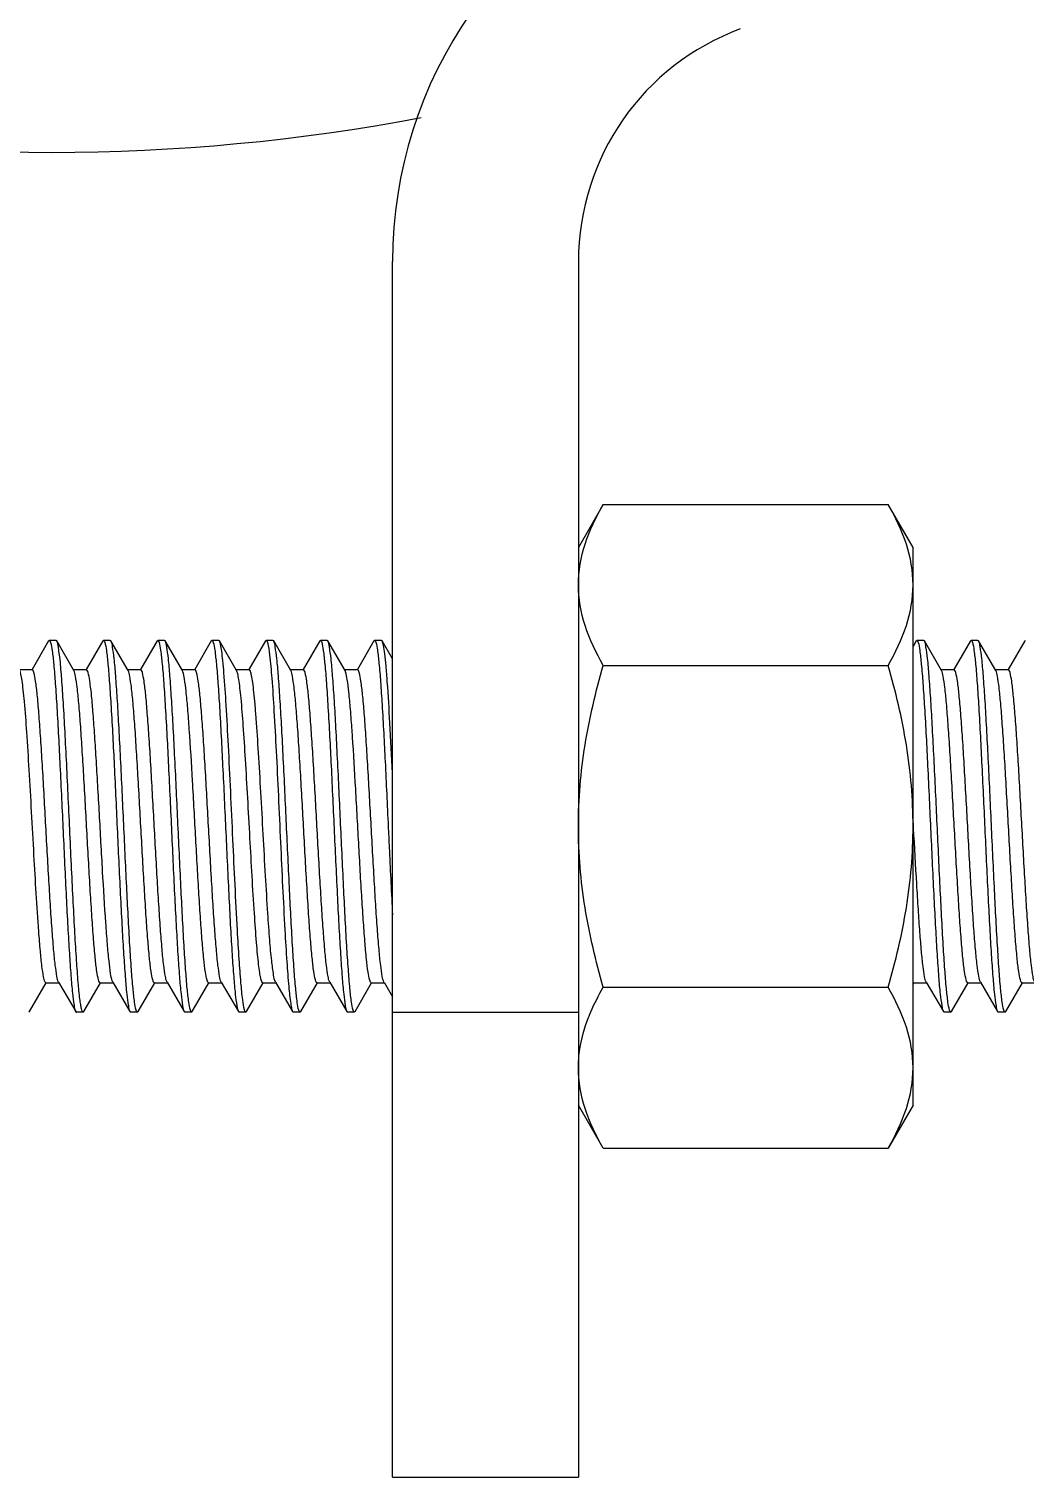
# Model space of a CAD drawing. Extents: x 1382187 to 1725648, y 860327 to 1571294.
# Drawn here: x 1531937 to 1532310, y 1209134 to 1209677 of the extents above; entities that cross this region are included whole.
import ezdxf

# ---------------------------------------------------------------- set-up
doc = ezdxf.new("R2010")
doc.units = 0
doc.header["$LTSCALE"] = 1000
doc.header["$MEASUREMENT"] = 0

msp = doc.modelspace()

# ---------------------------------------------------------------- linework, layer by layer
at = {"linetype": 'Continuous'}
for p, q in [((1532073.38, 1209134.2), (1532073.38, 1209589.89)), ((1532143.07, 1209589.89), (1532143.07, 1209134.2)), ((1532152.41, 1209498.83), (1532143.07, 1209482.66)), ((1532152.41, 1209498.83), (1532259.19, 1209498.83)), ((1532268.53, 1209482.66), (1532259.19, 1209498.83)), ((1532268.53, 1209273.62), (1532268.53, 1209482.66)), ((1531944.46, 1209447.61), (1531944.72, 1209447.83)), ((1531947.26, 1209447.83), (1531944.72, 1209447.83)), ((1531947.26, 1209447.83), (1531944.72, 1209447.83)), ((1531944.72, 1209447.83), (1531944.76, 1209447.83)), ((1531947.52, 1209447.61), (1531947.26, 1209447.83)), ((1531964.79, 1209447.61), (1531965.05, 1209447.83)), ((1531967.59, 1209447.83), (1531965.05, 1209447.83)), ((1531967.59, 1209447.83), (1531965.05, 1209447.83)), ((1531965.05, 1209447.83), (1531965.09, 1209447.83)), ((1531967.85, 1209447.61), (1531967.59, 1209447.83)), ((1531985.12, 1209447.61), (1531985.38, 1209447.83)), ((1531987.92, 1209447.83), (1531985.38, 1209447.83)), ((1531987.92, 1209447.83), (1531985.38, 1209447.83)), ((1531985.38, 1209447.83), (1531985.42, 1209447.83)), ((1531988.18, 1209447.61), (1531987.92, 1209447.83)), ((1532005.45, 1209447.61), (1532005.71, 1209447.83)), ((1532008.25, 1209447.83), (1532005.71, 1209447.83)), ((1532008.25, 1209447.83), (1532005.71, 1209447.83)), ((1532005.71, 1209447.83), (1532005.75, 1209447.83)), ((1532008.51, 1209447.61), (1532008.25, 1209447.83)), ((1532025.78, 1209447.61), (1532026.04, 1209447.83)), ((1532028.58, 1209447.83), (1532026.04, 1209447.83)), ((1532028.58, 1209447.83), (1532026.04, 1209447.83)), ((1532026.04, 1209447.83), (1532026.07, 1209447.83)), ((1532028.84, 1209447.61), (1532028.58, 1209447.83)), ((1532046.1, 1209447.61), (1532046.36, 1209447.83)), ((1532048.9, 1209447.83), (1532046.36, 1209447.83)), ((1532048.9, 1209447.83), (1532046.36, 1209447.83)), ((1532046.36, 1209447.83), (1532046.4, 1209447.83)), ((1532049.16, 1209447.61), (1532048.9, 1209447.83)), ((1532066.43, 1209447.61), (1532066.69, 1209447.83)), ((1532069.23, 1209447.83), (1532066.69, 1209447.83)), ((1532069.23, 1209447.83), (1532066.69, 1209447.83)), ((1532066.69, 1209447.83), (1532066.73, 1209447.83)), ((1532069.49, 1209447.61), (1532069.23, 1209447.83)), ((1532269.71, 1209447.61), (1532269.97, 1209447.83)), ((1532272.51, 1209447.83), (1532269.97, 1209447.83)), ((1532272.51, 1209447.83), (1532269.97, 1209447.83)), ((1532269.97, 1209447.83), (1532270.01, 1209447.83)), ((1532272.77, 1209447.61), (1532272.51, 1209447.83)), ((1532290.04, 1209447.61), (1532290.3, 1209447.83)), ((1532292.84, 1209447.83), (1532290.3, 1209447.83)), ((1532292.84, 1209447.83), (1532290.3, 1209447.83)), ((1532290.3, 1209447.83), (1532290.34, 1209447.83)), ((1532293.1, 1209447.61), (1532292.84, 1209447.83)), ((1532310.37, 1209447.61), (1532310.63, 1209447.83)), ((1531944.46, 1209447.61), (1531938.24, 1209436.86)), ((1531953.94, 1209436.53), (1531947.52, 1209447.61)), ((1531964.79, 1209447.61), (1531958.56, 1209436.86)), ((1531974.27, 1209436.53), (1531967.85, 1209447.61)), ((1531985.12, 1209447.61), (1531978.89, 1209436.86)), ((1531994.6, 1209436.53), (1531988.18, 1209447.61)), ((1532005.45, 1209447.61), (1531999.22, 1209436.86)), ((1532014.93, 1209436.53), (1532008.51, 1209447.61)), ((1532025.78, 1209447.61), (1532019.55, 1209436.86)), ((1532035.26, 1209436.53), (1532028.84, 1209447.61)), ((1532046.1, 1209447.61), (1532039.88, 1209436.86)), ((1532055.58, 1209436.53), (1532049.16, 1209447.61)), ((1532066.43, 1209447.61), (1532060.2, 1209436.86)), ((1532073.38, 1209440.91), (1532069.49, 1209447.61)), ((1532269.71, 1209447.61), (1532268.53, 1209445.56)), ((1532279.19, 1209436.53), (1532272.77, 1209447.61)), ((1532290.04, 1209447.61), (1532283.81, 1209436.86)), ((1532299.52, 1209436.53), (1532293.1, 1209447.61)), ((1532310.37, 1209447.61), (1532304.14, 1209436.86)), ((1532152.41, 1209438.48), (1532259.19, 1209438.48)), ((1531938.35, 1209436.8), (1531933.46, 1209436.8)), ((1531958.68, 1209436.8), (1531953.79, 1209436.8)), ((1531979.01, 1209436.8), (1531974.12, 1209436.8)), ((1531999.34, 1209436.8), (1531994.45, 1209436.8)), ((1531994.8, 1209436.09), (1531994.6, 1209436.53)), ((1532019.66, 1209436.8), (1532014.77, 1209436.8)), ((1532039.99, 1209436.8), (1532035.1, 1209436.8)), ((1532060.32, 1209436.8), (1532055.43, 1209436.8)), ((1532283.93, 1209436.8), (1532279.04, 1209436.8)), ((1532304.26, 1209436.8), (1532299.37, 1209436.8)), ((1532071.78, 1209378.06), (1532071.81, 1209377.33)), ((1532268.68, 1209378.15), (1532268.53, 1209380.98)), ((1532268.72, 1209377.41), (1532268.68, 1209378.15)), ((1531937.36, 1209308.67), (1531943.59, 1209319.41)), ((1531943.47, 1209319.48), (1531943.17, 1209319.74)), ((1531943.47, 1209319.48), (1531948.36, 1209319.48)), ((1531948.21, 1209319.74), (1531954.63, 1209308.67)), ((1531957.69, 1209308.67), (1531963.91, 1209319.41)), ((1531963.8, 1209319.48), (1531968.69, 1209319.48)), ((1531968.54, 1209319.74), (1531974.96, 1209308.67)), ((1531978.02, 1209308.67), (1531984.24, 1209319.41)), ((1531984.13, 1209319.48), (1531989.02, 1209319.48)), ((1531988.86, 1209319.74), (1531995.28, 1209308.67)), ((1531998.34, 1209308.67), (1532004.57, 1209319.41)), ((1532004.46, 1209319.48), (1532009.35, 1209319.48)), ((1532009.19, 1209319.74), (1532015.61, 1209308.67)), ((1532018.67, 1209308.67), (1532024.9, 1209319.41)), ((1532024.78, 1209319.48), (1532029.67, 1209319.48)), ((1532029.52, 1209319.74), (1532035.94, 1209308.67)), ((1532039, 1209308.67), (1532045.23, 1209319.41)), ((1532045.11, 1209319.48), (1532050, 1209319.48)), ((1532049.85, 1209319.74), (1532056.27, 1209308.67)), ((1532059.33, 1209308.67), (1532065.55, 1209319.41)), ((1532065.44, 1209319.48), (1532070.33, 1209319.48)), ((1532070.18, 1209319.74), (1532070.33, 1209319.48)), ((1532070.33, 1209319.48), (1532073.38, 1209314.22)), ((1532152.41, 1209317.79), (1532259.19, 1209317.79)), ((1532268.53, 1209318.88), (1532268.83, 1209319.41)), ((1532268.72, 1209319.48), (1532273.61, 1209319.48)), ((1532273.46, 1209319.74), (1532279.88, 1209308.67)), ((1532282.94, 1209308.67), (1532289.16, 1209319.41)), ((1532289.05, 1209319.48), (1532293.94, 1209319.48)), ((1532293.78, 1209319.74), (1532300.2, 1209308.67)), ((1532303.26, 1209308.67), (1532309.49, 1209319.41)), ((1532309.38, 1209319.48), (1532314.27, 1209319.48)), ((1531937.36, 1209308.67), (1531937.1, 1209308.44)), ((1531954.58, 1209308.75), (1531954.63, 1209308.67)), ((1531954.63, 1209308.67), (1531954.73, 1209308.52)), ((1531957.43, 1209308.44), (1531954.89, 1209308.44)), ((1531957.69, 1209308.67), (1531957.43, 1209308.44)), ((1531974.96, 1209308.67), (1531975.22, 1209308.44)), ((1531977.76, 1209308.44), (1531975.22, 1209308.44)), ((1531977.76, 1209308.44), (1531975.22, 1209308.44)), ((1531977.76, 1209308.44), (1531977.72, 1209308.45)), ((1531978.02, 1209308.67), (1531977.76, 1209308.44)), ((1531995.28, 1209308.67), (1531995.54, 1209308.44)), ((1531998.08, 1209308.44), (1531995.54, 1209308.44)), ((1531998.08, 1209308.44), (1531995.54, 1209308.44)), ((1531998.08, 1209308.44), (1531998.05, 1209308.45)), ((1531998.34, 1209308.67), (1531998.08, 1209308.44)), ((1532015.61, 1209308.67), (1532015.87, 1209308.44)), ((1532018.41, 1209308.44), (1532015.87, 1209308.44)), ((1532018.41, 1209308.44), (1532015.87, 1209308.44)), ((1532018.67, 1209308.67), (1532018.41, 1209308.44)), ((1532035.94, 1209308.67), (1532036.2, 1209308.44)), ((1532038.74, 1209308.44), (1532036.2, 1209308.44)), ((1532038.74, 1209308.44), (1532036.2, 1209308.44)), ((1532038.74, 1209308.44), (1532038.7, 1209308.45)), ((1532039, 1209308.67), (1532038.74, 1209308.44)), ((1532056.27, 1209308.67), (1532056.53, 1209308.44)), ((1532059.07, 1209308.44), (1532056.53, 1209308.44)), ((1532059.07, 1209308.44), (1532056.53, 1209308.44)), ((1532059.07, 1209308.44), (1532059.03, 1209308.45)), ((1532059.33, 1209308.67), (1532059.07, 1209308.44)), ((1532073.38, 1209308.44), (1532143.07, 1209308.44)), ((1532279.88, 1209308.67), (1532280.14, 1209308.44)), ((1532282.68, 1209308.44), (1532280.14, 1209308.44)), ((1532282.68, 1209308.44), (1532280.14, 1209308.44)), ((1532282.68, 1209308.44), (1532282.64, 1209308.45)), ((1532282.94, 1209308.67), (1532282.68, 1209308.44)), ((1532300.2, 1209308.67), (1532300.46, 1209308.44)), ((1532303, 1209308.44), (1532300.46, 1209308.44)), ((1532303, 1209308.44), (1532300.46, 1209308.44)), ((1532303, 1209308.44), (1532302.97, 1209308.45)), ((1532303.26, 1209308.67), (1532303, 1209308.44)), ((1532152.41, 1209257.45), (1532143.07, 1209273.62)), ((1532268.53, 1209273.62), (1532259.19, 1209257.45)), ((1532152.41, 1209257.45), (1532259.19, 1209257.45)), ((1532073.38, 1209134.2), (1532143.07, 1209134.2))]:
    msp.add_line(p, q, dxfattribs=at)
for centre, radius, start, end in [((1532236, 1209589.89), 162.62, 110.3175, 180), ((1532236, 1209589.89), 92.93, 110.3175, 180), ((1531945.6, 1210374.21), 743.42, 259.26191, 280.73809)]:
    msp.add_arc(centre, radius, start, end, dxfattribs=at)
for points, knots in [([(1532143.07, 1209468.65), (1532143.07, 1209473.81), (1532145, 1209484.47), (1532149.67, 1209494.09), (1532152.41, 1209498.83)], [0, 0, 0, 0, 0.485069, 1, 1, 1, 1]), ([(1532268.53, 1209468.65), (1532268.53, 1209473.81), (1532266.6, 1209484.47), (1532261.92, 1209494.09), (1532259.19, 1209498.83)], [0, 0, 0, 0, 0.485069, 1, 1, 1, 1]), ([(1532152.41, 1209438.48), (1532149.67, 1209443.22), (1532145, 1209452.84), (1532143.07, 1209463.5), (1532143.07, 1209468.65)], [0, 0, 0, 0, 0.514931, 1, 1, 1, 1]), ([(1532259.19, 1209438.48), (1532261.92, 1209443.22), (1532266.6, 1209452.84), (1532268.53, 1209463.5), (1532268.53, 1209468.65)], [0, 0, 0, 0, 0.514931, 1, 1, 1, 1]), ([(1531944.76, 1209447.83), (1531944.81, 1209447.82), (1531945.07, 1209447.61), (1531945.14, 1209447.27), (1531945.22, 1209447.01)], [0, 0, 0, 0, 0.142412, 1, 1, 1, 1]), ([(1531965.09, 1209447.83), (1531965.13, 1209447.82), (1531965.37, 1209447.63), (1531965.45, 1209447.32), (1531965.53, 1209447.09)], [0, 0, 0, 0, 0.146004, 1, 1, 1, 1]), ([(1531985.42, 1209447.83), (1531985.46, 1209447.82), (1531985.7, 1209447.64), (1531985.77, 1209447.34), (1531985.85, 1209447.1)], [0, 0, 0, 0, 0.146788, 1, 1, 1, 1]), ([(1532005.75, 1209447.83), (1532005.79, 1209447.82), (1532006.03, 1209447.64), (1532006.1, 1209447.33), (1532006.18, 1209447.1)], [0, 0, 0, 0, 0.146706, 1, 1, 1, 1]), ([(1532026.07, 1209447.83), (1532026.12, 1209447.82), (1532026.35, 1209447.64), (1532026.43, 1209447.33), (1532026.51, 1209447.1)], [0, 0, 0, 0, 0.14666, 1, 1, 1, 1]), ([(1532046.4, 1209447.83), (1532046.44, 1209447.82), (1532046.69, 1209447.63), (1532046.76, 1209447.33), (1532046.84, 1209447.09)], [0, 0, 0, 0, 0.146034, 1, 1, 1, 1]), ([(1532066.73, 1209447.83), (1532066.77, 1209447.82), (1532067.01, 1209447.64), (1532067.08, 1209447.34), (1532067.16, 1209447.11)], [0, 0, 0, 0, 0.147008, 1, 1, 1, 1]), ([(1532270.01, 1209447.83), (1532270.05, 1209447.82), (1532270.29, 1209447.63), (1532270.37, 1209447.33), (1532270.44, 1209447.09)], [0, 0, 0, 0, 0.14607, 1, 1, 1, 1]), ([(1532290.34, 1209447.83), (1532290.38, 1209447.82), (1532290.62, 1209447.63), (1532290.69, 1209447.33), (1532290.77, 1209447.1)], [0, 0, 0, 0, 0.146483, 1, 1, 1, 1]), ([(1531945.22, 1209447.01), (1531945.52, 1209446.03), (1531945.92, 1209443.27), (1531946.49, 1209438.14), (1531947.03, 1209431.04), (1531947.85, 1209418.41), (1531948.8, 1209399.89), (1531949.9, 1209376.17), (1531950.83, 1209356.02), (1531951.62, 1209340.82), (1531952.19, 1209331), (1531952.77, 1209322.73), (1531953.29, 1209316.23), (1531953.88, 1209311.8), (1531954.23, 1209309.47), (1531954.58, 1209308.75)], [0, 0, 0, 0, 0.022323, 0.059966, 0.111809, 0.176196, 0.333935, 0.512859, 0.689876, 0.770433, 0.84213, 0.902644, 0.950025, 0.982776, 1, 1, 1, 1]), ([(1531957.43, 1209308.44), (1531957.28, 1209308.44), (1531956.99, 1209308.98), (1531956.76, 1209309.87), (1531956.45, 1209311.5), (1531956.01, 1209314.77), (1531955.48, 1209320.32), (1531954.89, 1209328.48), (1531954.29, 1209338.46), (1531953.69, 1209349.89), (1531953.08, 1209362.34), (1531952.47, 1209375.38), (1531951.87, 1209388.51), (1531951.26, 1209401.26), (1531950.65, 1209413.17), (1531950.06, 1209423.81), (1531949.44, 1209432.76), (1531948.91, 1209439.77), (1531948.25, 1209444.44), (1531947.93, 1209446.91), (1531947.52, 1209447.61)], [0, 0, 0, 0, 0.003179, 0.010349, 0.021865, 0.037693, 0.081777, 0.141086, 0.21349, 0.29637, 0.38671, 0.481216, 0.576446, 0.66894, 0.755331, 0.832471, 0.897559, 0.948248, 0.982744, 1, 1, 1, 1]), ([(1531965.53, 1209447.09), (1531965.83, 1209446.12), (1531966.23, 1209443.39), (1531966.8, 1209438.28), (1531967.35, 1209431.17), (1531968.18, 1209418.46), (1531969.13, 1209399.82), (1531970.24, 1209375.94), (1531971.18, 1209355.65), (1531971.98, 1209340.39), (1531972.54, 1209330.56), (1531973.13, 1209322.32), (1531973.64, 1209315.88), (1531974.26, 1209311.58), (1531974.58, 1209309.31), (1531974.96, 1209308.67)], [0, 0, 0, 0, 0.021904, 0.059356, 0.111234, 0.175859, 0.334521, 0.514585, 0.692487, 0.773246, 0.844913, 0.905138, 0.951952, 0.983857, 1, 1, 1, 1]), ([(1531977.28, 1209309.18), (1531976.98, 1209310.15), (1531976.58, 1209312.88), (1531976.01, 1209317.99), (1531975.46, 1209325.1), (1531974.63, 1209337.8), (1531973.68, 1209356.45), (1531972.57, 1209380.33), (1531971.63, 1209400.62), (1531970.83, 1209415.89), (1531970.26, 1209425.72), (1531969.68, 1209433.96), (1531969.16, 1209440.39), (1531968.55, 1209444.69), (1531968.23, 1209446.96), (1531967.85, 1209447.61)], [0, 0, 0, 0, 0.021888, 0.059328, 0.111196, 0.175814, 0.334474, 0.514547, 0.692462, 0.773228, 0.844902, 0.905131, 0.951948, 0.983856, 1, 1, 1, 1]), ([(1531985.85, 1209447.1), (1531986.16, 1209446.14), (1531986.56, 1209443.42), (1531987.13, 1209438.32), (1531987.68, 1209431.22), (1531988.5, 1209418.52), (1531989.45, 1209399.87), (1531990.56, 1209375.98), (1531991.5, 1209355.69), (1531992.3, 1209340.41), (1531992.87, 1209330.57), (1531993.46, 1209322.33), (1531993.97, 1209315.89), (1531994.59, 1209311.59), (1531994.91, 1209309.31), (1531995.28, 1209308.67)], [0, 0, 0, 0, 0.021788, 0.059148, 0.110955, 0.175533, 0.334174, 0.514296, 0.692285, 0.773094, 0.844811, 0.905077, 0.951921, 0.983848, 1, 1, 1, 1]), ([(1531997.61, 1209309.18), (1531997.3, 1209310.15), (1531996.9, 1209312.88), (1531996.33, 1209317.99), (1531995.78, 1209325.09), (1531994.96, 1209337.8), (1531994.01, 1209356.44), (1531992.9, 1209380.33), (1531991.96, 1209400.61), (1531991.16, 1209415.88), (1531990.59, 1209425.71), (1531990.01, 1209433.95), (1531989.49, 1209440.39), (1531988.88, 1209444.69), (1531988.55, 1209446.96), (1531988.18, 1209447.61)], [0, 0, 0, 0, 0.021877, 0.059311, 0.111175, 0.175792, 0.334445, 0.514524, 0.692444, 0.773209, 0.844887, 0.905122, 0.951945, 0.983855, 1, 1, 1, 1]), ([(1532006.18, 1209447.1), (1532006.49, 1209446.14), (1532006.88, 1209443.41), (1532007.45, 1209438.32), (1532008, 1209431.22), (1532008.83, 1209418.51), (1532009.78, 1209399.87), (1532010.89, 1209375.98), (1532011.83, 1209355.68), (1532012.63, 1209340.41), (1532013.2, 1209330.57), (1532013.78, 1209322.33), (1532014.3, 1209315.89), (1532014.91, 1209311.59), (1532015.24, 1209309.31), (1532015.61, 1209308.67)], [0, 0, 0, 0, 0.0218, 0.059172, 0.110989, 0.175574, 0.334211, 0.514328, 0.692305, 0.773106, 0.844818, 0.905082, 0.951925, 0.983849, 1, 1, 1, 1]), ([(1532015.25, 1209339.24), (1532014.61, 1209350.54), (1532013.81, 1209367.87), (1532012.74, 1209390.93), (1532011.93, 1209407.73), (1532011.12, 1209422.53), (1532010.42, 1209433.15), (1532009.82, 1209439.9), (1532009.43, 1209443.48), (1532009.02, 1209445.92), (1532008.74, 1209447.21), (1532008.51, 1209447.61)], [0, 0, 0, 0, 0.31261, 0.479025, 0.637331, 0.776893, 0.888349, 0.931124, 0.964281, 0.987309, 1, 1, 1, 1]), ([(1532026.51, 1209447.1), (1532026.99, 1209445.59), (1532027.47, 1209441.05), (1532028.29, 1209432.49), (1532029.02, 1209420.45), (1532029.82, 1209405.76), (1532030.6, 1209389.31), (1532031.64, 1209366.94), (1532032.42, 1209350.17), (1532033.03, 1209339.24)], [0, 0, 0, 0, 0.04411, 0.125541, 0.239358, 0.37843, 0.533993, 0.696234, 1, 1, 1, 1]), ([(1532038.27, 1209309.17), (1532037.96, 1209310.13), (1532037.56, 1209312.85), (1532036.99, 1209317.95), (1532036.44, 1209325.05), (1532035.62, 1209337.74), (1532034.67, 1209356.39), (1532033.56, 1209380.28), (1532032.62, 1209400.58), (1532031.82, 1209415.86), (1532031.25, 1209425.7), (1532030.66, 1209433.94), (1532030.15, 1209440.39), (1532029.53, 1209444.69), (1532029.21, 1209446.96), (1532028.84, 1209447.61)], [0, 0, 0, 0, 0.02177, 0.059115, 0.110912, 0.175482, 0.334119, 0.514249, 0.692251, 0.773068, 0.844793, 0.905066, 0.951916, 0.983846, 1, 1, 1, 1]), ([(1532046.84, 1209447.09), (1532047.14, 1209446.12), (1532047.54, 1209443.39), (1532048.11, 1209438.28), (1532048.66, 1209431.17), (1532049.49, 1209418.47), (1532050.44, 1209399.82), (1532051.55, 1209375.94), (1532052.49, 1209355.65), (1532053.29, 1209340.39), (1532053.86, 1209330.56), (1532054.44, 1209322.32), (1532054.96, 1209315.88), (1532055.57, 1209311.58), (1532055.89, 1209309.31), (1532056.27, 1209308.67)], [0, 0, 0, 0, 0.021899, 0.059349, 0.111223, 0.175847, 0.334508, 0.514576, 0.692482, 0.773242, 0.844912, 0.905137, 0.951951, 0.983857, 1, 1, 1, 1]), ([(1532058.59, 1209309.19), (1532058.29, 1209310.15), (1532057.89, 1209312.89), (1532057.32, 1209318), (1532056.77, 1209325.11), (1532055.94, 1209337.81), (1532054.99, 1209356.46), (1532053.88, 1209380.34), (1532052.94, 1209400.62), (1532052.14, 1209415.89), (1532051.58, 1209425.72), (1532050.99, 1209433.96), (1532050.48, 1209440.39), (1532049.86, 1209444.69), (1532049.54, 1209446.96), (1532049.16, 1209447.61)], [0, 0, 0, 0, 0.02191, 0.059368, 0.111249, 0.175876, 0.33454, 0.514602, 0.692499, 0.773255, 0.84492, 0.905142, 0.951954, 0.983858, 1, 1, 1, 1]), ([(1532067.16, 1209447.11), (1532067.46, 1209446.18), (1532067.85, 1209443.54), (1532068.41, 1209438.62), (1532068.95, 1209431.77), (1532069.76, 1209419.49), (1532070.69, 1209401.4), (1532071.4, 1209386.18), (1532071.78, 1209378.06)], [0, 0, 0, 0, 0.042374, 0.114709, 0.214932, 0.339935, 0.647912, 1, 1, 1, 1]), ([(1532073.38, 1209398.06), (1532073.07, 1209404.35), (1532072.49, 1209415.76), (1532071.7, 1209429.17), (1532071, 1209437.8), (1532070.56, 1209442.39), (1532070.08, 1209445.48), (1532069.77, 1209447.12), (1532069.49, 1209447.61)], [0, 0, 0, 0, 0.379459, 0.689334, 0.809279, 0.902185, 0.96608, 1, 1, 1, 1]), ([(1532270.44, 1209447.09), (1532270.75, 1209446.12), (1532271.15, 1209443.39), (1532271.72, 1209438.28), (1532272.27, 1209431.17), (1532273.1, 1209418.47), (1532274.05, 1209399.82), (1532275.15, 1209375.94), (1532276.1, 1209355.65), (1532276.9, 1209340.39), (1532277.46, 1209330.56), (1532278.05, 1209322.32), (1532278.56, 1209315.88), (1532279.18, 1209311.58), (1532279.5, 1209309.31), (1532279.88, 1209308.67)], [0, 0, 0, 0, 0.021893, 0.059338, 0.11121, 0.175832, 0.33449, 0.514559, 0.692469, 0.77323, 0.844901, 0.90513, 0.951948, 0.983856, 1, 1, 1, 1]), ([(1532282.2, 1209309.18), (1532281.9, 1209310.15), (1532281.5, 1209312.88), (1532280.93, 1209317.98), (1532280.38, 1209325.09), (1532279.55, 1209337.79), (1532278.6, 1209356.44), (1532277.49, 1209380.33), (1532276.55, 1209400.61), (1532275.75, 1209415.88), (1532275.18, 1209425.71), (1532274.6, 1209433.95), (1532274.08, 1209440.39), (1532273.47, 1209444.69), (1532273.15, 1209446.96), (1532272.77, 1209447.61)], [0, 0, 0, 0, 0.02187, 0.059297, 0.111154, 0.175764, 0.334422, 0.514507, 0.692435, 0.773208, 0.844889, 0.905123, 0.951944, 0.983855, 1, 1, 1, 1]), ([(1532290.77, 1209447.1), (1532291.08, 1209446.13), (1532291.48, 1209443.4), (1532292.05, 1209438.31), (1532292.6, 1209431.2), (1532293.42, 1209418.5), (1532294.37, 1209399.85), (1532295.48, 1209375.96), (1532296.42, 1209355.67), (1532297.22, 1209340.4), (1532297.79, 1209330.57), (1532298.38, 1209322.32), (1532298.89, 1209315.88), (1532299.51, 1209311.59), (1532299.83, 1209309.31), (1532300.2, 1209308.67)], [0, 0, 0, 0, 0.021833, 0.05923, 0.111064, 0.175659, 0.33431, 0.514413, 0.692368, 0.773157, 0.844855, 0.905103, 0.951934, 0.983852, 1, 1, 1, 1]), ([(1532302.53, 1209309.19), (1532302.22, 1209310.15), (1532301.82, 1209312.89), (1532301.25, 1209317.99), (1532300.7, 1209325.1), (1532299.88, 1209337.8), (1532298.93, 1209356.45), (1532297.82, 1209380.33), (1532296.88, 1209400.62), (1532296.08, 1209415.88), (1532295.51, 1209425.71), (1532294.93, 1209433.96), (1532294.41, 1209440.39), (1532293.8, 1209444.69), (1532293.47, 1209446.96), (1532293.1, 1209447.61)], [0, 0, 0, 0, 0.02189, 0.059333, 0.111204, 0.175825, 0.334482, 0.514553, 0.692464, 0.773225, 0.844897, 0.905128, 0.951947, 0.983856, 1, 1, 1, 1]), ([(1532143.07, 1209378.14), (1532143.07, 1209388.34), (1532144.85, 1209408.77), (1532149.58, 1209428.68), (1532152.41, 1209438.48)], [0, 0, 0, 0, 0.499896, 1, 1, 1, 1]), ([(1532268.53, 1209378.14), (1532268.53, 1209388.34), (1532266.74, 1209408.77), (1532262.02, 1209428.68), (1532259.19, 1209438.48)], [0, 0, 0, 0, 0.499896, 1, 1, 1, 1]), ([(1531943.17, 1209319.74), (1531942.81, 1209320.34), (1531942.45, 1209322.39), (1531941.85, 1209326.23), (1531941.31, 1209331.9), (1531940.19, 1209345.77), (1531939.22, 1209363.18), (1531938.1, 1209383.39), (1531937.24, 1209398.74), (1531936.39, 1209412.53), (1531935.65, 1209422.55), (1531935.01, 1209429), (1531934.59, 1209432.46), (1531934.16, 1209434.85), (1531933.85, 1209436.13), (1531933.62, 1209436.53)], [0, 0, 0, 0, 0.017852, 0.051664, 0.100534, 0.162875, 0.407985, 0.545976, 0.68048, 0.801297, 0.899285, 0.937334, 0.967097, 0.988058, 1, 1, 1, 1]), ([(1531948.21, 1209319.74), (1531947.84, 1209320.37), (1531947.47, 1209322.53), (1531946.85, 1209326.58), (1531946.3, 1209332.57), (1531945.69, 1209340.16), (1531945.1, 1209349.14), (1531944.27, 1209362.87), (1531943.48, 1209377.26), (1531942.68, 1209391.79), (1531942.08, 1209402.2), (1531941.47, 1209411.75), (1531940.88, 1209420.07), (1531940.28, 1209426.91), (1531939.73, 1209431.92), (1531939.18, 1209435.03), (1531938.78, 1209436.38), (1531938.49, 1209436.8), (1531938.35, 1209436.8)], [0, 0, 0, 0, 0.018628, 0.054185, 0.105638, 0.171201, 0.248536, 0.334866, 0.521871, 0.615806, 0.705504, 0.787737, 0.859546, 0.918359, 0.962097, 0.989304, 0.996544, 1, 1, 1, 1]), ([(1531963.8, 1209319.48), (1531963.66, 1209319.48), (1531963.37, 1209319.89), (1531962.97, 1209321.24), (1531962.43, 1209324.35), (1531961.87, 1209329.36), (1531961.27, 1209336.19), (1531960.68, 1209344.52), (1531960.08, 1209354.06), (1531959.47, 1209364.47), (1531958.67, 1209378.99), (1531957.88, 1209393.38), (1531957.06, 1209407.11), (1531956.46, 1209416.09), (1531955.85, 1209423.69), (1531955.3, 1209429.68), (1531954.68, 1209433.74), (1531954.31, 1209435.9), (1531953.94, 1209436.53)], [0, 0, 0, 0, 0.003455, 0.010692, 0.037889, 0.081612, 0.140406, 0.212191, 0.294399, 0.384075, 0.477989, 0.664972, 0.751304, 0.82865, 0.894235, 0.945722, 0.98132, 1, 1, 1, 1]), ([(1531968.33, 1209320.23), (1531968.02, 1209321.11), (1531967.6, 1209323.59), (1531967.02, 1209328.18), (1531966.46, 1209334.51), (1531965.62, 1209345.71), (1531964.65, 1209361.99), (1531963.71, 1209379.21), (1531962.92, 1209393.4), (1531962.32, 1209403.5), (1531961.73, 1209412.73), (1531961.15, 1209420.75), (1531960.57, 1209427.32), (1531960.03, 1209432.13), (1531959.49, 1209435.11), (1531959.1, 1209436.4), (1531958.81, 1209436.8), (1531958.68, 1209436.8)], [0, 0, 0, 0, 0.023905, 0.063882, 0.118695, 0.186499, 0.351414, 0.536115, 0.627999, 0.715327, 0.79509, 0.864539, 0.921297, 0.963445, 0.989649, 0.996636, 1, 1, 1, 1]), ([(1531984.13, 1209319.48), (1531983.99, 1209319.48), (1531983.7, 1209319.89), (1531983.29, 1209321.24), (1531982.75, 1209324.35), (1531982.2, 1209329.36), (1531981.6, 1209336.19), (1531981.01, 1209344.52), (1531980.41, 1209354.06), (1531979.8, 1209364.47), (1531979, 1209378.99), (1531978.21, 1209393.38), (1531977.38, 1209407.11), (1531976.79, 1209416.09), (1531976.18, 1209423.69), (1531975.63, 1209429.68), (1531975.01, 1209433.74), (1531974.64, 1209435.9), (1531974.27, 1209436.53)], [0, 0, 0, 0, 0.003456, 0.010693, 0.037891, 0.081614, 0.140408, 0.212193, 0.2944, 0.384075, 0.47799, 0.664974, 0.751306, 0.828653, 0.894237, 0.945723, 0.981321, 1, 1, 1, 1]), ([(1531988.86, 1209319.74), (1531988.5, 1209320.38), (1531988.13, 1209322.53), (1531987.51, 1209326.6), (1531986.95, 1209332.58), (1531986.35, 1209340.18), (1531985.75, 1209349.16), (1531984.92, 1209362.89), (1531984.14, 1209377.28), (1531983.33, 1209391.8), (1531982.73, 1209402.21), (1531982.13, 1209411.76), (1531981.53, 1209420.08), (1531980.94, 1209426.91), (1531980.38, 1209431.93), (1531979.84, 1209435.04), (1531979.44, 1209436.38), (1531979.14, 1209436.8), (1531979.01, 1209436.8)], [0, 0, 0, 0, 0.018679, 0.054277, 0.105763, 0.171347, 0.248694, 0.335027, 0.52201, 0.615925, 0.7056, 0.787807, 0.859592, 0.918386, 0.962109, 0.989307, 0.996544, 1, 1, 1, 1]), ([(1532004.46, 1209319.48), (1532004.32, 1209319.48), (1532004.03, 1209319.87), (1532003.64, 1209321.17), (1532003.11, 1209324.16), (1532002.57, 1209328.98), (1532001.98, 1209335.57), (1532001.4, 1209343.61), (1532000.81, 1209352.85), (1532000.21, 1209362.97), (1531999.42, 1209377.19), (1531998.48, 1209394.42), (1531997.51, 1209410.71), (1531996.67, 1209421.89), (1531996.1, 1209428.2), (1531995.52, 1209432.76), (1531995.1, 1209435.22), (1531994.8, 1209436.09)], [0, 0, 0, 0, 0.00337, 0.010373, 0.036639, 0.078887, 0.135774, 0.205372, 0.28529, 0.372768, 0.464782, 0.64963, 0.814469, 0.882133, 0.936734, 0.976432, 1, 1, 1, 1]), ([(1532009.19, 1209319.74), (1532008.82, 1209320.38), (1532008.45, 1209322.53), (1532007.83, 1209326.6), (1532007.28, 1209332.58), (1532006.68, 1209340.18), (1532006.08, 1209349.16), (1532005.25, 1209362.89), (1532004.47, 1209377.28), (1532003.66, 1209391.8), (1532003.06, 1209402.21), (1532002.46, 1209411.76), (1532001.86, 1209420.08), (1532001.26, 1209426.91), (1532000.71, 1209431.93), (1532000.17, 1209435.04), (1531999.77, 1209436.38), (1531999.47, 1209436.8), (1531999.34, 1209436.8)], [0, 0, 0, 0, 0.01868, 0.054279, 0.105765, 0.17135, 0.248696, 0.335029, 0.522011, 0.615925, 0.705601, 0.787809, 0.859595, 0.918388, 0.962111, 0.989308, 0.996545, 1, 1, 1, 1]), ([(1532021.62, 1209345.4), (1532020.99, 1209354.84), (1532020.19, 1209369.32), (1532019.13, 1209388.59), (1532018.32, 1209402.66), (1532017.52, 1209415.1), (1532016.83, 1209424.07), (1532016.23, 1209429.8), (1532015.84, 1209432.88), (1532015.43, 1209435.02), (1532015.14, 1209436.16), (1532014.93, 1209436.53)], [0, 0, 0, 0, 0.310342, 0.475677, 0.633257, 0.772654, 0.88467, 0.928035, 0.961992, 0.986043, 1, 1, 1, 1]), ([(1532026.66, 1209345.4), (1532026.35, 1209350.13), (1532025.75, 1209360.03), (1532024.91, 1209375.2), (1532024.06, 1209390.57), (1532023.22, 1209405.05), (1532022.49, 1209416.06), (1532021.89, 1209423.62), (1532021.46, 1209428.14), (1532021.05, 1209431.69), (1532020.61, 1209434.41), (1532020.28, 1209435.85), (1532019.89, 1209436.8), (1532019.66, 1209436.8)], [0, 0, 0, 0, 0.154792, 0.324211, 0.496022, 0.657766, 0.797744, 0.856333, 0.905865, 0.945463, 0.974462, 0.992476, 1, 1, 1, 1]), ([(1532045.11, 1209319.48), (1532044.98, 1209319.48), (1532044.68, 1209319.89), (1532044.28, 1209321.24), (1532043.74, 1209324.35), (1532043.18, 1209329.36), (1532042.59, 1209336.19), (1532041.99, 1209344.52), (1532041.39, 1209354.06), (1532040.79, 1209364.47), (1532039.98, 1209378.99), (1532039.2, 1209393.38), (1532038.37, 1209407.11), (1532037.77, 1209416.09), (1532037.17, 1209423.69), (1532036.61, 1209429.68), (1532035.99, 1209433.74), (1532035.62, 1209435.9), (1532035.26, 1209436.53)], [0, 0, 0, 0, 0.003456, 0.010693, 0.037891, 0.081614, 0.140408, 0.212193, 0.2944, 0.384075, 0.47799, 0.664973, 0.751306, 0.828653, 0.894237, 0.945723, 0.981321, 1, 1, 1, 1]), ([(1532049.85, 1209319.74), (1532049.48, 1209320.38), (1532049.11, 1209322.53), (1532048.49, 1209326.6), (1532047.94, 1209332.58), (1532047.33, 1209340.18), (1532046.74, 1209349.16), (1532045.91, 1209362.89), (1532045.12, 1209377.28), (1532044.32, 1209391.8), (1532043.71, 1209402.21), (1532043.11, 1209411.76), (1532042.52, 1209420.08), (1532041.92, 1209426.91), (1532041.37, 1209431.93), (1532040.82, 1209435.04), (1532040.42, 1209436.38), (1532040.13, 1209436.8), (1532039.99, 1209436.8)], [0, 0, 0, 0, 0.018679, 0.054277, 0.105763, 0.171347, 0.248694, 0.335026, 0.52201, 0.615925, 0.7056, 0.787807, 0.859592, 0.918386, 0.962109, 0.989307, 0.996544, 1, 1, 1, 1]), ([(1532065.44, 1209319.48), (1532065.31, 1209319.48), (1532065.02, 1209319.87), (1532064.63, 1209321.16), (1532064.1, 1209324.12), (1532063.56, 1209328.92), (1532062.97, 1209335.46), (1532062.39, 1209343.45), (1532061.8, 1209352.65), (1532061.21, 1209362.72), (1532060.42, 1209376.88), (1532059.48, 1209394.08), (1532058.51, 1209410.35), (1532057.68, 1209421.57), (1532057.11, 1209427.93), (1532056.53, 1209432.57), (1532056.11, 1209435.08), (1532055.81, 1209435.99)], [0, 0, 0, 0, 0.003356, 0.010319, 0.036431, 0.078432, 0.135001, 0.204233, 0.283766, 0.370875, 0.462568, 0.647052, 0.812078, 0.880087, 0.935211, 0.975599, 1, 1, 1, 1]), ([(1532070.18, 1209319.74), (1532069.81, 1209320.38), (1532069.44, 1209322.53), (1532068.82, 1209326.6), (1532068.27, 1209332.58), (1532067.66, 1209340.18), (1532067.06, 1209349.16), (1532066.24, 1209362.89), (1532065.45, 1209377.28), (1532064.65, 1209391.8), (1532064.04, 1209402.21), (1532063.44, 1209411.76), (1532062.85, 1209420.08), (1532062.25, 1209426.91), (1532061.69, 1209431.93), (1532061.15, 1209435.04), (1532060.75, 1209436.38), (1532060.46, 1209436.8), (1532060.32, 1209436.8)], [0, 0, 0, 0, 0.018679, 0.054278, 0.105765, 0.17135, 0.248696, 0.335028, 0.522011, 0.615925, 0.705601, 0.787809, 0.859594, 0.918388, 0.962111, 0.989308, 0.996544, 1, 1, 1, 1]), ([(1532289.05, 1209319.48), (1532288.91, 1209319.48), (1532288.62, 1209319.89), (1532288.21, 1209321.24), (1532287.67, 1209324.35), (1532287.12, 1209329.36), (1532286.52, 1209336.19), (1532285.93, 1209344.52), (1532285.33, 1209354.06), (1532284.72, 1209364.47), (1532283.92, 1209378.99), (1532283.13, 1209393.38), (1532282.3, 1209407.11), (1532281.71, 1209416.09), (1532281.1, 1209423.69), (1532280.55, 1209429.68), (1532279.93, 1209433.74), (1532279.56, 1209435.9), (1532279.19, 1209436.53)], [0, 0, 0, 0, 0.003456, 0.010692, 0.037889, 0.081613, 0.140406, 0.212192, 0.2944, 0.384075, 0.477989, 0.664972, 0.751304, 0.828651, 0.894236, 0.945722, 0.981321, 1, 1, 1, 1]), ([(1532293.78, 1209319.74), (1532293.42, 1209320.38), (1532293.05, 1209322.53), (1532292.43, 1209326.6), (1532291.87, 1209332.58), (1532291.27, 1209340.18), (1532290.67, 1209349.16), (1532289.84, 1209362.89), (1532289.06, 1209377.28), (1532288.25, 1209391.8), (1532287.65, 1209402.21), (1532287.05, 1209411.76), (1532286.45, 1209420.08), (1532285.86, 1209426.91), (1532285.3, 1209431.93), (1532284.76, 1209435.04), (1532284.36, 1209436.38), (1532284.06, 1209436.8), (1532283.93, 1209436.8)], [0, 0, 0, 0, 0.01868, 0.054278, 0.105764, 0.171348, 0.248694, 0.335027, 0.52201, 0.615925, 0.705601, 0.787809, 0.859593, 0.918386, 0.962109, 0.989306, 0.996546, 1, 1, 1, 1]), ([(1532309.38, 1209319.48), (1532309.24, 1209319.48), (1532308.94, 1209319.89), (1532308.54, 1209321.24), (1532308, 1209324.35), (1532307.45, 1209329.36), (1532306.85, 1209336.19), (1532306.26, 1209344.52), (1532305.65, 1209354.06), (1532305.05, 1209364.47), (1532304.24, 1209378.99), (1532303.46, 1209393.38), (1532302.63, 1209407.11), (1532302.04, 1209416.09), (1532301.43, 1209423.69), (1532300.88, 1209429.68), (1532300.26, 1209433.74), (1532299.89, 1209435.9), (1532299.52, 1209436.53)], [0, 0, 0, 0, 0.003456, 0.010693, 0.037891, 0.081614, 0.140408, 0.212192, 0.2944, 0.384075, 0.47799, 0.664974, 0.751306, 0.828653, 0.894237, 0.945723, 0.981321, 1, 1, 1, 1]), ([(1532314.11, 1209319.74), (1532313.74, 1209320.38), (1532313.37, 1209322.53), (1532312.75, 1209326.6), (1532312.2, 1209332.58), (1532311.6, 1209340.18), (1532311, 1209349.16), (1532310.17, 1209362.89), (1532309.39, 1209377.28), (1532308.58, 1209391.8), (1532307.98, 1209402.21), (1532307.38, 1209411.76), (1532306.78, 1209420.08), (1532306.18, 1209426.91), (1532305.63, 1209431.93), (1532305.09, 1209435.04), (1532304.69, 1209436.38), (1532304.39, 1209436.8), (1532304.26, 1209436.8)], [0, 0, 0, 0, 0.018679, 0.054277, 0.105763, 0.171348, 0.248694, 0.335027, 0.52201, 0.615925, 0.7056, 0.787807, 0.859593, 0.918386, 0.96211, 0.989308, 0.996544, 1, 1, 1, 1]), ([(1532071.81, 1209377.33), (1532071.94, 1209374.53), (1532072.44, 1209363.75), (1532072.96, 1209352.98), (1532073.38, 1209345)], [0, 0, 0, 0, 0.259922, 1, 1, 1, 1]), ([(1532152.41, 1209317.79), (1532149.58, 1209327.6), (1532144.85, 1209347.5), (1532143.07, 1209367.94), (1532143.07, 1209378.14)], [0, 0, 0, 0, 0.500104, 1, 1, 1, 1]), ([(1532259.19, 1209317.79), (1532262.02, 1209327.6), (1532266.74, 1209347.5), (1532268.53, 1209367.94), (1532268.53, 1209378.14)], [0, 0, 0, 0, 0.500104, 1, 1, 1, 1]), ([(1532273.46, 1209319.74), (1532273.11, 1209320.34), (1532272.75, 1209322.36), (1532272.15, 1209326.16), (1532271.62, 1209331.75), (1532271.04, 1209338.85), (1532270.47, 1209347.27), (1532269.67, 1209360.27), (1532269.11, 1209370.43), (1532268.72, 1209377.41)], [0, 0, 0, 0, 0.035817, 0.103405, 0.201006, 0.325505, 0.472815, 0.638061, 1, 1, 1, 1]), ([(1532024.78, 1209319.48), (1532024.59, 1209319.48), (1532024.22, 1209320.23), (1532023.93, 1209321.44), (1532023.53, 1209323.67), (1532023.16, 1209326.61), (1532022.77, 1209330.35), (1532022.22, 1209336.69), (1532021.86, 1209341.79), (1532021.62, 1209345.4)], [0, 0, 0, 0, 0.022487, 0.074555, 0.158145, 0.272549, 0.416177, 0.587029, 1, 1, 1, 1]), ([(1532029.52, 1209319.74), (1532029.06, 1209320.53), (1532028.68, 1209323.3), (1532027.93, 1209328.51), (1532027.31, 1209336.22), (1532026.88, 1209342.11), (1532026.66, 1209345.4)], [0, 0, 0, 0, 0.10579, 0.314513, 0.617347, 1, 1, 1, 1]), ([(1532017.89, 1209309.35), (1532017.54, 1209310.55), (1532017.1, 1209313.94), (1532016.46, 1209320.26), (1532015.85, 1209329), (1532015.45, 1209335.6), (1532015.25, 1209339.24)], [0, 0, 0, 0, 0.125282, 0.339928, 0.635519, 1, 1, 1, 1]), ([(1532033.03, 1209339.24), (1532033.26, 1209335.27), (1532033.67, 1209328.18), (1532034.37, 1209318.99), (1532034.94, 1209313.09), (1532035.5, 1209310.01), (1532035.75, 1209308.99), (1532035.94, 1209308.67)], [0, 0, 0, 0, 0.387702, 0.692616, 0.899746, 0.963455, 1, 1, 1, 1]), ([(1532146.48, 1209305.42), (1532146.87, 1209306.47), (1532148.57, 1209310.72), (1532150.68, 1209314.8), (1532152.41, 1209317.79)], [0, 0, 0, 0, 0.244807, 1, 1, 1, 1]), ([(1532268.53, 1209287.62), (1532268.53, 1209292.77), (1532266.6, 1209303.43), (1532261.92, 1209313.06), (1532259.19, 1209317.79)], [0, 0, 0, 0, 0.485069, 1, 1, 1, 1]), ([(1532268.72, 1209319.48), (1532268.69, 1209319.48), (1532268.61, 1209319.5), (1532268.55, 1209319.55), (1532268.53, 1209319.58)], [0, 0, 0, 0, 0.445368, 1, 1, 1, 1]), ([(1531954.73, 1209308.52), (1531954.76, 1209308.5), (1531954.8, 1209308.46), (1531954.86, 1209308.44), (1531954.89, 1209308.44)], [0, 0, 0, 0, 0.549477, 1, 1, 1, 1]), ([(1531977.72, 1209308.45), (1531977.68, 1209308.46), (1531977.43, 1209308.64), (1531977.36, 1209308.95), (1531977.28, 1209309.18)], [0, 0, 0, 0, 0.146111, 1, 1, 1, 1]), ([(1531998.05, 1209308.45), (1531998, 1209308.46), (1531997.76, 1209308.64), (1531997.69, 1209308.95), (1531997.61, 1209309.18)], [0, 0, 0, 0, 0.146175, 1, 1, 1, 1]), ([(1532018.41, 1209308.44), (1532018.36, 1209308.44), (1532018.03, 1209308.64), (1532017.98, 1209309.05), (1532017.89, 1209309.35)], [0, 0, 0, 0, 0.132072, 1, 1, 1, 1]), ([(1532038.7, 1209308.45), (1532038.66, 1209308.46), (1532038.42, 1209308.64), (1532038.35, 1209308.94), (1532038.27, 1209309.17)], [0, 0, 0, 0, 0.146912, 1, 1, 1, 1]), ([(1532059.03, 1209308.45), (1532058.99, 1209308.46), (1532058.75, 1209308.64), (1532058.67, 1209308.95), (1532058.59, 1209309.19)], [0, 0, 0, 0, 0.145963, 1, 1, 1, 1]), ([(1532282.64, 1209308.45), (1532282.6, 1209308.46), (1532282.35, 1209308.64), (1532282.28, 1209308.95), (1532282.2, 1209309.18)], [0, 0, 0, 0, 0.146229, 1, 1, 1, 1]), ([(1532302.97, 1209308.45), (1532302.92, 1209308.46), (1532302.68, 1209308.64), (1532302.61, 1209308.95), (1532302.53, 1209309.19)], [0, 0, 0, 0, 0.146092, 1, 1, 1, 1]), ([(1532143.07, 1209287.62), (1532143.07, 1209289.11), (1532143.37, 1209295.17), (1532144.88, 1209301.14), (1532146.48, 1209305.42)], [0, 0, 0, 0, 0.246438, 1, 1, 1, 1]), ([(1532152.41, 1209257.45), (1532149.67, 1209262.18), (1532145, 1209271.81), (1532143.07, 1209282.47), (1532143.07, 1209287.62)], [0, 0, 0, 0, 0.514931, 1, 1, 1, 1]), ([(1532259.19, 1209257.45), (1532261.92, 1209262.18), (1532266.6, 1209271.81), (1532268.53, 1209282.47), (1532268.53, 1209287.62)], [0, 0, 0, 0, 0.514931, 1, 1, 1, 1])]:
    msp.add_open_spline(points, degree=3, knots=knots, dxfattribs=at)
for points in [[(1532055.81, 1209435.99), (1532055.75, 1209436.17), (1532055.68, 1209436.36), (1532055.58, 1209436.53)], [(1531968.54, 1209319.74), (1531968.45, 1209319.89), (1531968.38, 1209320.06), (1531968.33, 1209320.23)]]:
    msp.add_open_spline(points, degree=3, dxfattribs=at)

doc.saveas('drawing.dxf')
